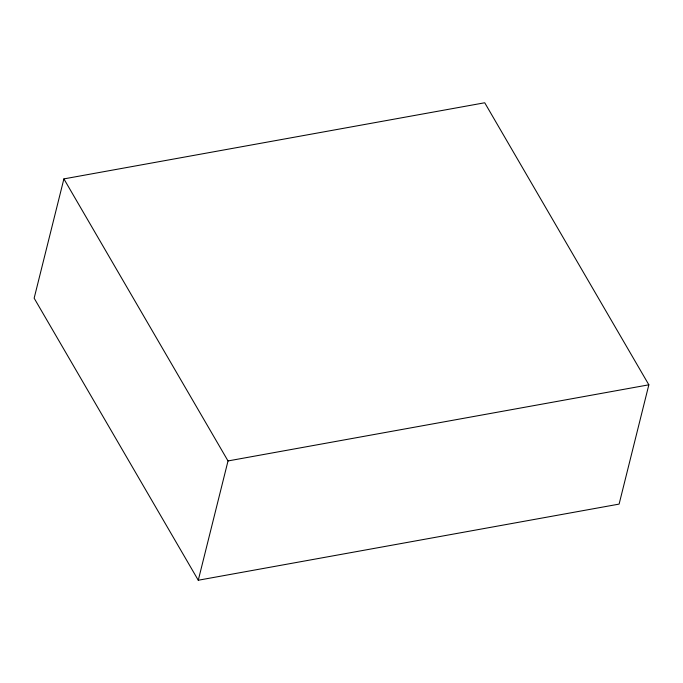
<?xml version="1.0" encoding="UTF-8"?>
<svg xmlns="http://www.w3.org/2000/svg" width="683" height="683" viewBox="0 0 683 683"><rect width="100%" height="100%" fill="white"/><g stroke="black" fill="none" stroke-linecap="round" stroke-linejoin="round"><path stroke-width="1.02" d="M63.895 178.895L34.15 298.189L198.275 580.234L619.105 504.105L648.85 384.811L484.725 102.766L63.895 178.895L228.02 460.94L198.275 580.234M228.02 460.94L648.85 384.811"/></g></svg>
